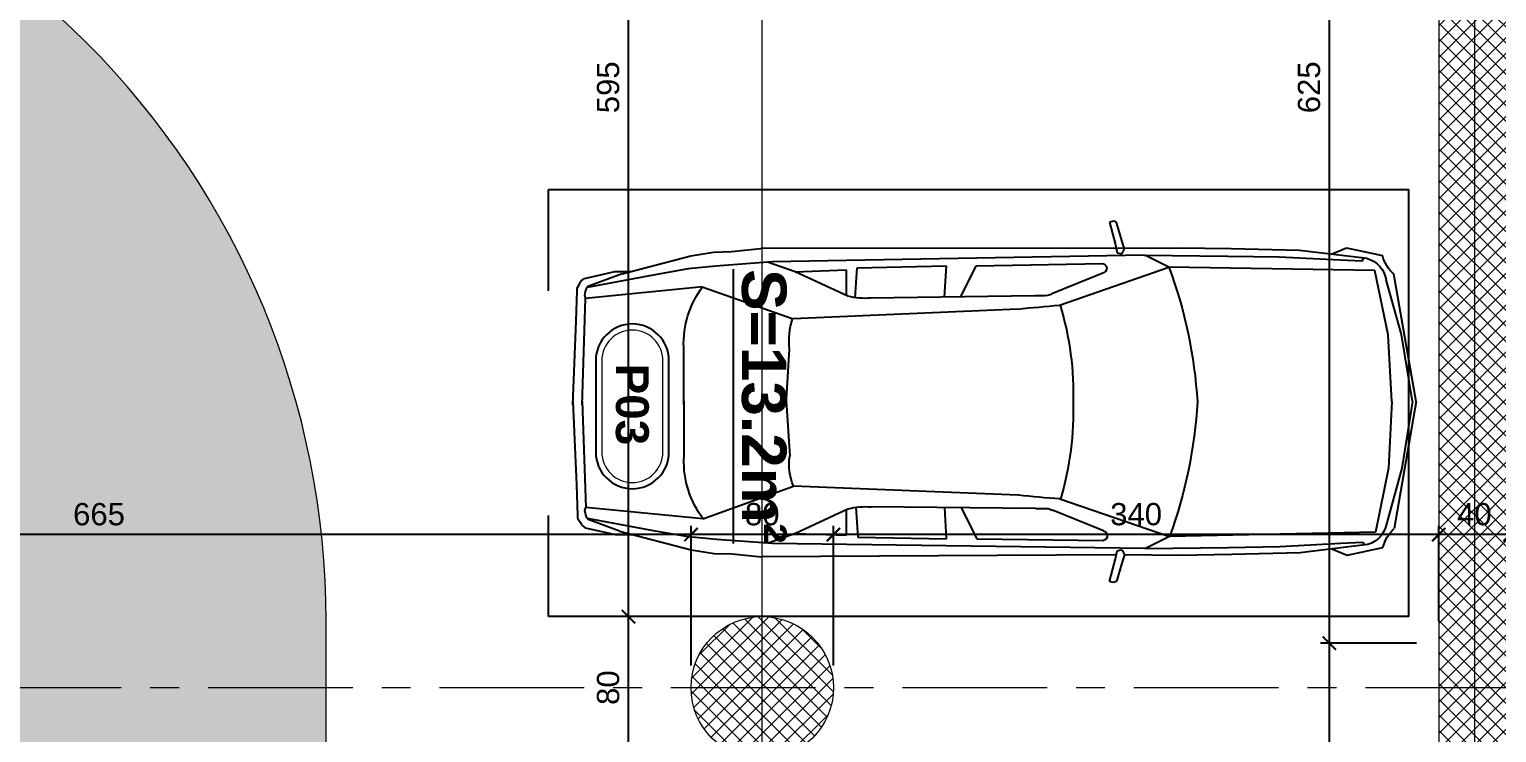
# Model space of a CAD drawing. Header units: centimetres. Extents: x 60496 to 66049, y -55119 to -48212.
# Drawn here: x 64201 to 65025, y -50698 to -50302 of the extents above; entities that cross this region are included whole.
import ezdxf
from ezdxf.enums import TextEntityAlignment as Align

# ---------------------------------------------------------------- set-up
doc = ezdxf.new("R2010")
doc.units = ezdxf.units.CM
doc.header["$LTSCALE"] = 50
doc.header["$MEASUREMENT"] = 0
for name, pattern in [('23486-A01$0${ Chain Double-Dash }', [0]), ('AXES', [2, 1.25, -0.25, 0.25, -0.25]), ('CACHE', [0.375, 0.25, -0.125]), ('CONTINU', [0])]:
    doc.linetypes.add(name, pattern=pattern)
doc.layers.get('0').update_dxf_attribs({"color": 8})
for name, color, linetype in [('AXES', 10, 'AXES'), ('BETON COUPE', 3, 'CONTINU'), ('COTE 50ème', 1, 'Continuous'), ('FINI', 251, 'Continuous'), ('PILIER', 7, 'Continuous'), ('TEXTE', 7, 'Continuous')]:
    doc.layers.add(name, color=color, linetype=linetype)
for name, color, linetype, lineweight in [('BETON HACHURE', 253, 'Continuous', 13), ('EXISTANT COUPE', 251, 'Continuous', 40), ('MACONNERIE COUPE', 7, 'Continuous', 30)]:
    doc.layers.add(name, color=color, linetype=linetype, lineweight=lineweight)
doc.layers.add('HORS GEL', color=7, linetype='CACHE', lineweight=15, true_color=0x00661a)
doc.layers.add('New_2D Drafting - General_Pen_No__4', color=252, linetype='Continuous', lineweight=13, true_color=0x696969)
doc.styles.add('BRMNAMES', font='swisseb.ttf', dxfattribs={"height": 20})
doc.styles.add('RS_TEXT_1.50', font='arial.ttf', dxfattribs={"height": 12.5})
doc.styles.add('RS_TXT_50', font='arial.ttf', dxfattribs={"height": 12.5})
doc.dimstyles.new('RS_50CM_LINEAIRE', dxfattribs={"dimscale": 5, "dimtxt": 12.5, "dimasz": 1.5, "dimexe": 1, "dimexo": 2.5, "dimgap": 1, "dimtad": 1, "dimdec": 1, "dimrnd": 0.5, "dimdsep": 46, "dimtxsty": 'RS_TXT_50', "dimblk1": 'ARCHTICK', "dimblk2": 'ARCHTICK', "dimsah": 1, "dimcen": 2.5, "dimdle": 1, "dimclrt": 4, "dimadec": 0, "dimazin": 2, "dimtfac": 1, "dimtdec": 1, "dimtix": 1, "dimtmove": 2, "dimatfit": 3, "dimfxl": 1, "dimtolj": 1, "dimtzin": 0, "dimarcsym": 0})

# ---------------------------------------------------------------- blocks, each defined once
blk = doc.blocks.new('A$Ce9568e5d')
at = {"layer": 'AXES', "lineweight": 5, "ltscale": 1.3}
blk.add_line((3195, 190), (-1985, 190), dxfattribs=at)
at = {"layer": 'HORS GEL', "linetype": '23486-A01$0${ Chain Double-Dash }', "ltscale": 1.2}
for p, q in [((1995, -1175), (1995, 1580)), ((2395, 1580), (2395, -4150))]:
    blk.add_line(p, q, dxfattribs=at)
blk = doc.blocks.new('_ArchTick')
at = {"color": 0, "linetype": 'ByBlock', "const_width": 0.15}
blk.add_lwpolyline([(-0.5, -0.5), (0.5, 0.5)], dxfattribs=at)
blk = doc.blocks.new('*D1334')
at = {"layer": 'COTE 50ème', "color": 0, "lineweight": -2, "ltscale": 0.5, "transparency": 16777216}
for p, q in [((64600.45, -50632.36), (64532.82, -50632.36)), ((64537.82, -50717.26), (64537.82, -50627.36)), ((64597.6, -50712.26), (64532.82, -50712.26))]:
    blk.add_line(p, q, dxfattribs=at)
at = {"layer": 'Defpoints', "color": 0, "ltscale": 0.5, "transparency": 16777216}
for p in [(64537.82, -50632.36), (64612.95, -50632.36), (64610.1, -50712.26)]:
    blk.add_point(p, dxfattribs=at)
at = {"layer": 'COTE 50ème', "color": 0, "lineweight": -2, "ltscale": 0.5, "transparency": 16777216, "xscale": 7.5, "yscale": 7.5, "zscale": 7.5}
for p, rotation in [((64537.82, -50632.36), 90), ((64537.82, -50712.26), 270)]:
    blk.add_blockref('_ArchTick', p, dxfattribs=dict(at, rotation=rotation))
at = {"layer": 'COTE 50ème', "color": 4, "ltscale": 0.5, "transparency": 16777216, "insert": (64526.44, -50672.31), "char_height": 12.5, "attachment_point": 5, "rotation": 90, "style": 'RS_TXT_50'}
blk.add_mtext('\\A1;80', dxfattribs=at)
blk = doc.blocks.new('*D1335')
at = {"layer": 'COTE 50ème', "color": 0, "lineweight": -2, "ltscale": 0.5, "transparency": 16777216}
for p, q in [((64537.82, -50637.36), (64537.82, -50032.36)), ((64600.45, -50037.36), (64532.82, -50037.36)), ((64600.45, -50632.36), (64532.82, -50632.36))]:
    blk.add_line(p, q, dxfattribs=at)
at = {"layer": 'Defpoints', "color": 0, "ltscale": 0.5, "transparency": 16777216}
for p in [(64537.82, -50037.36), (64612.95, -50037.36), (64612.95, -50632.36)]:
    blk.add_point(p, dxfattribs=at)
at = {"layer": 'COTE 50ème', "color": 0, "lineweight": -2, "ltscale": 0.5, "transparency": 16777216, "xscale": 7.5, "yscale": 7.5, "zscale": 7.5}
for p, rotation in [((64537.82, -50037.36), 90), ((64537.82, -50632.36), 270)]:
    blk.add_blockref('_ArchTick', p, dxfattribs=dict(at, rotation=rotation))
at = {"layer": 'COTE 50ème', "color": 4, "ltscale": 0.5, "transparency": 16777216, "insert": (64526.44, -50334.86), "char_height": 12.5, "attachment_point": 5, "rotation": 90, "style": 'RS_TXT_50'}
blk.add_mtext('\\A1;595', dxfattribs=at)
blk = doc.blocks.new('*D1348')
at = {"layer": 'COTE 50ème', "color": 0, "lineweight": -2, "ltscale": 0.5, "transparency": 16777216}
for p, q in [((64931.5, -51317.36), (64931.5, -50642.36)), ((64980.45, -50647.36), (64926.5, -50647.36)), ((64980.45, -51312.36), (64926.5, -51312.36))]:
    blk.add_line(p, q, dxfattribs=at)
at = {"layer": 'Defpoints', "color": 0, "ltscale": 0.5, "transparency": 16777216}
for p in [(64931.5, -50647.36), (64992.95, -50647.36), (64992.95, -51312.36)]:
    blk.add_point(p, dxfattribs=at)
at = {"layer": 'COTE 50ème', "color": 0, "lineweight": -2, "ltscale": 0.5, "transparency": 16777216, "xscale": 7.5, "yscale": 7.5, "zscale": 7.5}
for p, rotation in [((64931.5, -50647.36), 90), ((64931.5, -51312.36), 270)]:
    blk.add_blockref('_ArchTick', p, dxfattribs=dict(at, rotation=rotation))
at = {"layer": 'COTE 50ème', "color": 4, "ltscale": 0.5, "transparency": 16777216, "insert": (64920.12, -50979.86), "char_height": 12.5, "attachment_point": 5, "rotation": 90, "style": 'RS_TXT_50'}
blk.add_mtext('\\A1;665', dxfattribs=at)
blk = doc.blocks.new('*D1349')
at = {"layer": 'COTE 50ème', "color": 0, "lineweight": -2, "ltscale": 0.5, "transparency": 16777216}
for p, q in [((64931.5, -50652.36), (64931.5, -50017.36)), ((64980.45, -50022.36), (64926.5, -50022.36)), ((64980.45, -50647.36), (64926.5, -50647.36))]:
    blk.add_line(p, q, dxfattribs=at)
at = {"layer": 'Defpoints', "color": 0, "ltscale": 0.5, "transparency": 16777216}
for p in [(64931.5, -50022.36), (64992.95, -50022.36), (64992.95, -50647.36)]:
    blk.add_point(p, dxfattribs=at)
at = {"layer": 'COTE 50ème', "color": 0, "lineweight": -2, "ltscale": 0.5, "transparency": 16777216, "xscale": 7.5, "yscale": 7.5, "zscale": 7.5}
for p, rotation in [((64931.5, -50022.36), 90), ((64931.5, -50647.36), 270)]:
    blk.add_blockref('_ArchTick', p, dxfattribs=dict(at, rotation=rotation))
at = {"layer": 'COTE 50ème', "color": 4, "ltscale": 0.5, "transparency": 16777216, "insert": (64920.12, -50334.86), "char_height": 12.5, "attachment_point": 5, "rotation": 90, "style": 'RS_TXT_50'}
blk.add_mtext('\\A1;625', dxfattribs=at)
blk = doc.blocks.new('*D1232')
at = {"layer": 'COTE 50ème', "color": 0, "lineweight": -2, "ltscale": 0.5, "transparency": 16777216}
for p, q in [((64992.95, -50634.86), (64992.95, -50581.27)), ((65032.95, -50634.86), (65032.95, -50581.27)), ((65037.95, -50586.27), (64987.95, -50586.27))]:
    blk.add_line(p, q, dxfattribs=at)
at = {"layer": 'Defpoints', "color": 0, "ltscale": 0.5, "transparency": 16777216}
for p in [(64992.95, -50586.27), (64992.95, -50647.36), (65032.95, -50647.36)]:
    blk.add_point(p, dxfattribs=at)
at = {"layer": 'COTE 50ème', "color": 0, "lineweight": -2, "ltscale": 0.5, "transparency": 16777216, "xscale": 7.5, "yscale": 7.5, "zscale": 7.5, "rotation": 180}
blk.add_blockref('_ArchTick', (64992.95, -50586.27), dxfattribs=at)
at = {"layer": 'COTE 50ème', "color": 0, "lineweight": -2, "ltscale": 0.5, "transparency": 16777216, "xscale": 7.5, "yscale": 7.5, "zscale": 7.5}
blk.add_blockref('_ArchTick', (65032.95, -50586.27), dxfattribs=at)
at = {"layer": 'COTE 50ème', "color": 4, "ltscale": 0.5, "transparency": 16777216, "insert": (65012.95, -50574.89), "char_height": 12.5, "attachment_point": 5, "style": 'RS_TXT_50'}
blk.add_mtext('\\A1;40', dxfattribs=at)
blk = doc.blocks.new('*D1233')
at = {"layer": 'COTE 50ème', "color": 0, "lineweight": -2, "ltscale": 0.5, "transparency": 16777216}
for p, q in [((64652.95, -50659.86), (64652.95, -50581.27)), ((64992.95, -50634.86), (64992.95, -50581.27)), ((64997.95, -50586.27), (64647.95, -50586.27))]:
    blk.add_line(p, q, dxfattribs=at)
at = {"layer": 'Defpoints', "color": 0, "ltscale": 0.5, "transparency": 16777216}
for p in [(64652.95, -50586.27), (64992.95, -50647.36), (64652.95, -50672.36)]:
    blk.add_point(p, dxfattribs=at)
at = {"layer": 'COTE 50ème', "color": 0, "lineweight": -2, "ltscale": 0.5, "transparency": 16777216, "xscale": 7.5, "yscale": 7.5, "zscale": 7.5, "rotation": 180}
blk.add_blockref('_ArchTick', (64652.95, -50586.27), dxfattribs=at)
at = {"layer": 'COTE 50ème', "color": 0, "lineweight": -2, "ltscale": 0.5, "transparency": 16777216, "xscale": 7.5, "yscale": 7.5, "zscale": 7.5}
blk.add_blockref('_ArchTick', (64992.95, -50586.27), dxfattribs=at)
at = {"layer": 'COTE 50ème', "color": 4, "ltscale": 0.5, "transparency": 16777216, "insert": (64822.95, -50574.88), "char_height": 12.5, "attachment_point": 5, "style": 'RS_TXT_50'}
blk.add_mtext('\\A1;340', dxfattribs=at)
blk = doc.blocks.new('*D1234')
at = {"layer": 'COTE 50ème', "color": 0, "lineweight": -2, "ltscale": 0.5, "transparency": 16777216}
for p, q in [((64572.95, -50659.86), (64572.95, -50581.27)), ((64652.95, -50659.86), (64652.95, -50581.27)), ((64657.95, -50586.27), (64567.95, -50586.27))]:
    blk.add_line(p, q, dxfattribs=at)
at = {"layer": 'Defpoints', "color": 0, "ltscale": 0.5, "transparency": 16777216}
for p in [(64572.95, -50586.27), (64572.95, -50672.36), (64652.95, -50672.36)]:
    blk.add_point(p, dxfattribs=at)
at = {"layer": 'COTE 50ème', "color": 0, "lineweight": -2, "ltscale": 0.5, "transparency": 16777216, "xscale": 7.5, "yscale": 7.5, "zscale": 7.5, "rotation": 180}
blk.add_blockref('_ArchTick', (64572.95, -50586.27), dxfattribs=at)
at = {"layer": 'COTE 50ème', "color": 0, "lineweight": -2, "ltscale": 0.5, "transparency": 16777216, "xscale": 7.5, "yscale": 7.5, "zscale": 7.5}
blk.add_blockref('_ArchTick', (64652.95, -50586.27), dxfattribs=at)
at = {"layer": 'COTE 50ème', "color": 4, "ltscale": 0.5, "transparency": 16777216, "insert": (64612.95, -50574.89), "char_height": 12.5, "attachment_point": 5, "style": 'RS_TXT_50'}
blk.add_mtext('\\A1;80', dxfattribs=at)
blk = doc.blocks.new('*D1235')
at = {"layer": 'COTE 50ème', "color": 0, "lineweight": -2, "ltscale": 0.5, "transparency": 16777216}
for p, q in [((63907.95, -50659.86), (63907.95, -50581.27)), ((64572.95, -50659.86), (64572.95, -50581.27)), ((64577.95, -50586.27), (63902.95, -50586.27))]:
    blk.add_line(p, q, dxfattribs=at)
at = {"layer": 'Defpoints', "color": 0, "ltscale": 0.5, "transparency": 16777216}
for p in [(63907.95, -50586.27), (63907.95, -50672.36), (64572.95, -50672.36)]:
    blk.add_point(p, dxfattribs=at)
at = {"layer": 'COTE 50ème', "color": 0, "lineweight": -2, "ltscale": 0.5, "transparency": 16777216, "xscale": 7.5, "yscale": 7.5, "zscale": 7.5, "rotation": 180}
blk.add_blockref('_ArchTick', (63907.95, -50586.27), dxfattribs=at)
at = {"layer": 'COTE 50ème', "color": 0, "lineweight": -2, "ltscale": 0.5, "transparency": 16777216, "xscale": 7.5, "yscale": 7.5, "zscale": 7.5}
blk.add_blockref('_ArchTick', (64572.95, -50586.27), dxfattribs=at)
at = {"layer": 'COTE 50ème', "color": 4, "ltscale": 0.5, "transparency": 16777216, "insert": (64240.45, -50574.89), "char_height": 12.5, "attachment_point": 5, "style": 'RS_TXT_50'}
blk.add_mtext('\\A1;665', dxfattribs=at)
blk = doc.blocks.new('PILIER')
at = {"color": 252}
blk.add_lwpolyline([(1.563, 1.2), (-1.437, 1.2, 1), (-1.437, -1.2), (1.563, -1.2, 1), (1.563, 1.2, -1)], format="xyb", dxfattribs=at)
at = {"color": 10, "lineweight": 20}
blk.add_lwpolyline([(1.563, 1), (-1.437, 1, 1), (-1.437, -1), (1.563, -1, 1)], format="xyb", close=True, dxfattribs=at)
at = {"color": 7, "style": 'BRMNAMES'}
blk.add_attdef('PILIER_TEXTE', text='', height=1.076, dxfattribs=at).set_placement((0, 0), align=Align.MIDDLE_CENTER)

msp = doc.modelspace()

# ---------------------------------------------------------------- hatches: boundary and pattern name
at = {"layer": 'BETON HACHURE', "transparency": 33554585}
h = msp.add_hatch(dxfattribs=at)
h.set_pattern_fill('ANSI37', color=256, scale=50, angle=270, style=0)
h.set_pattern_definition([(315, (-1160.4855, 19655.393), (4.4194174, 4.4194174), []), (45, (-1160.4855, 19655.393), (-4.4194174, 4.4194174), [])])
h.paths.add_polyline_path([(62772.95, -51847.22), (62797.95, -51847.22), (62797.95, -52172.22), (62772.95, -52172.22)], flags=0)
h.paths.add_polyline_path([(62772.95, -51847.22), (62797.95, -51847.22), (62797.95, -52172.22), (62772.95, -52172.22)], flags=0)
h.paths.add_polyline_path([(64952.95, -51987.36), (64952.95, -52037.36), (65032.95, -52037.36), (65032.95, -51987.36)], flags=0)
h.paths.add_polyline_path([(64572.95, -51987.36), (64572.95, -52037.36), (64652.95, -52037.36), (64652.95, -51987.36)], flags=0)
edge = h.paths.add_edge_path(flags=0)
edge.add_arc((64612.95, -50672.36), 40, 0, 360)
edge = h.paths.add_edge_path(flags=0)
edge.add_arc((64612.95, -49997.36), 40, 0, 360)
edge = h.paths.add_edge_path(flags=0)
edge.add_arc((64612.95, -51272.36), 40, 0, 360)
h.paths.add_polyline_path([(65692.87, -49527.22), (61269.11, -49527.22), (60879.82, -54263.92), (65445.45, -54713.51), (65692.87, -54713.51)])
edge = h.paths.add_edge_path(flags=0)
edge.add_arc((64612.95, -51272.36), 40, 0, 360)
h.paths.add_polyline_path([(63397.95, -49552.22), (63397.95, -49972.36), (63422.95, -49972.36), (63422.95, -49552.22), (64992.96, -49552.22), (64992.95, -51312.36), (65032.95, -51312.36), (65032.95, -49552.22), (65667.87, -49552.22), (65667.87, -53452.22), (65032.95, -53452.22), (65032.95, -52057.36), (64992.95, -52057.36), (64992.95, -53477.22), (65667.87, -53477.22), (65667.87, -54685.93), (65459.18, -54688.51), (64660.45, -54610.07), (64660.45, -54122.36), (64635.45, -54122.36), (64635.45, -54607.62), (63330.45, -54479.46), (63330.45, -54122.36), (63305.45, -54122.36), (63305.45, -54477.01), (62117.95, -54360.39), (62117.95, -54122.36), (62067.95, -54122.36), (62067.95, -54355.48), (60906.75, -54241.45), (61082.14, -52107.36), (61287.95, -52107.36), (61287.95, -52057.36), (61086.25, -52057.36), (61088.1, -52037.36), (61287.95, -52037.36), (61287.95, -51987.36), (61092.01, -51987.36), (61148.71, -51297.36), (61287.95, -51297.36), (61287.95, -51247.36), (61152.82, -51247.36), (61198.03, -50697.36), (61287.95, -50697.36), (61287.95, -50647.36), (61202.13, -50647.36), (61292.14, -49552.22), (62070.45, -49552.22), (62070.45, -49972.36), (62095.45, -49972.36), (62095.45, -49552.22)], flags=16)
h.paths.add_polyline_path([(64572.95, -51232.36), (64572.95, -51312.36), (64652.95, -51312.36), (64652.95, -51232.36)], flags=0)
at = {"layer": 'New_2D Drafting - General_Pen_No__4', "linetype": 'Continuous', "lineweight": 0, "true_color": 0xc7c8ca, "transparency": 33554546}
h = msp.add_hatch(color=9, dxfattribs=at)
edge = h.paths.add_edge_path()
edge.add_line((64367.95, -51124.86), (64367.95, -50634.86))
edge.add_arc((63907.95, -50634.86), 460, 0, 90)
edge.add_line((63907.95, -50174.86), (62122.95, -50174.86))
edge.add_arc((62122.95, -50634.86), 460, 90, 180)
edge.add_line((61662.95, -50634.86), (61662.95, -53323.54))
edge.add_arc((62122.95, -53323.54), 460, 180, 266.91954)
edge.add_line((62098.23, -53782.88), (64199.36, -53895.95))
edge.add_line((64199.36, -53895.95), (64906.1, -53933.99))
edge.add_arc((64899.76, -54067.76), 133.92, 4.03594, 87.28895, ccw=False)
edge.add_line((65033.35, -54058.33), (65587.47, -54035.81))
edge.add_arc((64922.41, -54349.93), 735.52, 25.28163, 89.98749)
edge.add_line((64922.57, -53614.41), (64699.15, -53602.39))
edge.add_arc((64717.95, -53252.89), 350, 180, 266.91954, ccw=False)
edge.add_line((64367.95, -53252.89), (64367.95, -52144.86))
edge.add_arc((64717.95, -52144.86), 350, 90, 180, ccw=False)
edge.add_line((64717.95, -51794.86), (64722.95, -51794.86))
edge.add_arc((64722.95, -52144.86), 350, 6.15064, 90, ccw=False)
edge.add_line((65070.94, -52107.36), (65667.87, -52107.36))
edge.add_line((65667.87, -52107.36), (65667.87, -49527.22))
edge.add_line((65667.87, -49527.22), (65072.95, -49527.22))
edge.add_line((65072.95, -49527.22), (65072.95, -51124.86))
edge.add_arc((64722.95, -51124.86), 350, -90, 0, ccw=False)
edge.add_line((64722.95, -51474.86), (64717.95, -51474.86))
edge.add_arc((64717.95, -51124.86), 350, 180, 270, ccw=False)
edge = h.paths.add_edge_path(flags=16)
edge.add_arc((63697.95, -53198), 350, -93.08046, 0, ccw=False)
edge.add_line((63679.15, -53547.49), (62314.15, -53474.03))
edge.add_arc((62332.95, -53124.54), 350, 180, 266.91954, ccw=False)
edge.add_line((61982.95, -53124.54), (61982.95, -50844.86))
edge.add_arc((62332.95, -50844.86), 350, 90, 180, ccw=False)
edge.add_line((62332.95, -50494.86), (63697.95, -50494.86))
edge.add_arc((63697.95, -50844.86), 350, 0, 90, ccw=False)
edge.add_line((64047.95, -50844.86), (64047.95, -53198))

# ---------------------------------------------------------------- linework, layer by layer
at = {"layer": 'BETON COUPE', "lineweight": 5}
msp.add_lwpolyline([(61287.95, -51297.36), (61287.95, -51247.36), (61152.82, -51247.36), (61198.03, -50697.36), (61287.95, -50697.36), (61287.95, -50647.36), (61202.13, -50647.36), (61292.14, -49552.22), (62070.45, -49552.22), (62070.45, -49972.36), (62095.45, -49972.36), (62095.45, -49552.22), (63397.95, -49552.22), (63397.95, -49972.36), (63422.95, -49972.36), (63422.95, -49552.22), (64992.96, -49552.22), (64992.95, -51312.36)], dxfattribs=at)
at = {"layer": 'BETON COUPE', "lineweight": 5, "ltscale": 0.5}
msp.add_circle((64612.95, -50672.36), 40, dxfattribs=at)
at = {"layer": 'EXISTANT COUPE', "lineweight": 5}
msp.add_lwpolyline([(64717.95, -51474.86, -0.414214), (64367.95, -51124.86), (64367.95, -51124.86), (64367.95, -50634.86, 0.414214), (63907.95, -50174.86), (62122.95, -50174.86, 0.414214), (61662.95, -50634.86), (61662.95, -53323.54, 0.398553)], format="xyb", dxfattribs=at)
at = {"layer": 'FINI'}
for p, q in [((64492.95, -50449.2), (64492.95, -50392.36)), ((64492.95, -50392.36), (64976.11, -50392.36)), ((64976.11, -50632.36), (64976.11, -50392.36)), ((64808.06, -50410.57), (64811.4, -50423.34)), ((64810.34, -50410.09), (64808.08, -50410.68)), ((64811.71, -50410.53), (64810.34, -50410.09)), ((64812.18, -50411.44), (64811.71, -50410.53)), ((64813.13, -50414.63), (64812.18, -50411.44)), ((64815.5, -50422.83), (64813.13, -50414.63)), ((64572.76, -50429.67), (64585.59, -50427.52)), ((64585.59, -50427.52), (64595.65, -50427.17)), ((64595.65, -50427.17), (64612.13, -50425.52)), ((64846.7, -50425.33), (64612.13, -50425.52)), ((64827.45, -50429.23), (64618.45, -50432.91)), ((64811.89, -50425.66), (64811.38, -50425.66)), ((64811.4, -50423.34), (64812.36, -50427.9)), ((64812.36, -50427.9), (64814.19, -50428.34)), ((64814.19, -50428.34), (64815.11, -50428.33)), ((64815.11, -50428.33), (64816.45, -50425.57)), ((64816.45, -50425.57), (64815.5, -50422.83)), ((64827.45, -50429.23), (64874.54, -50429.75)), ((64841.39, -50435.98), (64827.83, -50429.24)), ((64876.41, -50425.65), (64846.7, -50425.33)), ((64914.81, -50426.52), (64876.41, -50425.65)), ((64952.71, -50431.05), (64914.81, -50426.52)), ((64932.48, -50428.63), (64941.09, -50425.17)), ((64941.09, -50425.17), (64961.25, -50429.37)), ((64534.24, -50439.77), (64572.76, -50429.67)), ((64571.31, -50436.97), (64551.61, -50440.41)), ((64586.87, -50435.31), (64571.31, -50436.97)), ((64618.45, -50432.91), (64586.87, -50435.31)), ((64631.36, -50438.54), (64615.94, -50433.1)), ((64631.36, -50438.54), (64660, -50437.42)), ((64660, -50437.42), (64660.03, -50451.65)), ((64665.2, -50453.12), (64666.36, -50436.35)), ((64666.36, -50436.35), (64716.22, -50435.18)), ((64716.22, -50435.18), (64715.22, -50452.74)), ((64724.5, -50452.62), (64733.19, -50435.15)), ((64733.19, -50435.15), (64804.26, -50433.94)), ((64779.91, -50457.33), (64841.39, -50435.98)), ((64957.03, -50437.87), (64841.39, -50435.98)), ((64874.54, -50429.75), (64903.34, -50430.06)), ((64903.34, -50430.06), (64937.62, -50431.8)), ((64937.62, -50431.8), (64949.96, -50432.39)), ((64949.96, -50432.39), (64950.76, -50430.82)), ((64509.01, -50447.72), (64510.4, -50445.45)), ((64510.4, -50445.45), (64511.34, -50443.63)), ((64511.34, -50443.63), (64513.18, -50442.28)), ((64513.18, -50442.28), (64530.14, -50438.35)), ((64551.61, -50440.41), (64514.6, -50447.4)), ((64534.24, -50439.77), (64514.96, -50446.87)), ((64530.14, -50438.35), (64539.27, -50438.45)), ((64661.09, -50452.27), (64631.36, -50438.54)), ((64804.27, -50439.24), (64775.65, -50450.97)), ((64964.53, -50473.92), (64957.03, -50437.87)), ((64971.95, -50473.9), (64963.4, -50443.16)), ((64980.21, -50511.38), (64967.64, -50439.97)), ((64508.36, -50466.38), (64508.99, -50449.09)), ((64508.99, -50449.09), (64509.01, -50447.72)), ((64511.83, -50513.33), (64513.64, -50453.63)), ((64513.56, -50449.6), (64513.08, -50451.88)), ((64513.08, -50451.88), (64513.64, -50453.63)), ((64514.03, -50448.23), (64513.56, -50449.6)), ((64579.41, -50446.92), (64513.64, -50453.63)), ((64514.96, -50446.87), (64514.03, -50448.23)), ((64579.27, -50446.93), (64630.35, -50465.06)), ((64766.11, -50452.05), (64673.82, -50453.3)), ((64756.58, -50459.5), (64630.35, -50465.06)), ((64506.54, -50513.34), (64508.36, -50466.38)), ((64966.63, -50511.41), (64964.53, -50473.92)), ((64978.11, -50511.39), (64971.95, -50473.9)), ((64568.92, -50513.21), (64568.86, -50481.1)), ((64626.44, -50513.11), (64628.26, -50482.04)), ((64506.53, -50511.38), (64508.55, -50558.34)), ((64511.83, -50511.37), (64513.88, -50571.06)), ((64568.92, -50511.25), (64568.98, -50543.36)), ((64626.44, -50511.12), (64628.39, -50542.18)), ((64966.63, -50511.41), (64964.68, -50548.91)), ((64980.21, -50511.38), (64967.94, -50582.85)), ((64978.11, -50511.39), (64972.11, -50548.9)), ((64964.68, -50548.91), (64957.33, -50584.99)), ((64972.11, -50548.9), (64963.69, -50579.68)), ((64508.55, -50558.34), (64509.25, -50575.62)), ((64579.54, -50577.49), (64630.54, -50559.15)), ((64756.79, -50564.19), (64630.54, -50559.15)), ((64780.14, -50566.27), (64841.71, -50587.36)), ((64492.95, -50632.36), (64492.95, -50575.52)), ((64509.25, -50575.62), (64509.27, -50576.99)), ((64509.27, -50576.99), (64510.68, -50579.26)), ((64513.33, -50572.82), (64513.88, -50571.06)), ((64513.82, -50575.09), (64513.33, -50572.82)), ((64514.3, -50576.46), (64513.82, -50575.09)), ((64579.68, -50577.5), (64513.88, -50571.06)), ((64515.23, -50577.82), (64514.3, -50576.46)), ((64551.91, -50584.13), (64514.87, -50577.29)), ((64532.71, -50584.41), (64515.23, -50577.82)), ((64661.33, -50571.82), (64631.66, -50585.67)), ((64660.3, -50586.67), (64660.27, -50572.31)), ((64665.44, -50570.95), (64666.67, -50587.72)), ((64766.36, -50571.6), (64674.06, -50570.73)), ((64716.53, -50588.67), (64715.46, -50571.12)), ((64724.74, -50571.21), (64733.51, -50588.64)), ((64804.57, -50584.25), (64775.91, -50572.64)), ((64510.68, -50579.26), (64511.62, -50581.07)), ((64511.62, -50581.07), (64513.47, -50582.42)), ((64513.47, -50582.42), (64530.45, -50586.28)), ((64532.71, -50584.41), (64573.1, -50594.78)), ((64571.62, -50587.49), (64551.91, -50584.13)), ((64631.66, -50585.67), (64616.27, -50591.17)), ((64631.66, -50585.67), (64660.3, -50586.67)), ((64957.33, -50584.99), (64841.71, -50587.36)), ((64530.45, -50586.28), (64539.44, -50586.14)), ((64587.19, -50589.08), (64571.62, -50587.49)), ((64618.78, -50591.35), (64587.19, -50589.08)), ((64827.79, -50594.16), (64618.78, -50591.35)), ((64666.67, -50587.72), (64716.53, -50588.67)), ((64733.51, -50588.64), (64804.58, -50589.55)), ((64827.79, -50594.16), (64874.88, -50593.46)), ((64841.71, -50587.36), (64828.18, -50594.16)), ((64874.88, -50593.46), (64903.68, -50593.02)), ((64903.68, -50593.02), (64937.95, -50591.14)), ((64953.05, -50591.83), (64915.16, -50596.51)), ((64937.95, -50591.14), (64950.28, -50590.5)), ((64941.45, -50597.76), (64961.59, -50593.47)), ((64950.28, -50590.5), (64951.1, -50592.07)), ((64573.1, -50594.78), (64585.94, -50596.88)), ((64585.94, -50596.88), (64596, -50597.18)), ((64596, -50597.18), (64612.49, -50598.76)), ((64811.38, -50597.61), (64612.49, -50598.76)), ((64808.06, -50612.7), (64811.4, -50599.94)), ((64811.89, -50597.61), (64811.38, -50597.61)), ((64811.4, -50599.94), (64812.36, -50595.37)), ((64812.36, -50595.37), (64814.19, -50594.94)), ((64815.5, -50600.44), (64813.13, -50608.64)), ((64814.19, -50594.94), (64815.11, -50594.95)), ((64815.11, -50594.95), (64816.45, -50597.7)), ((64816.45, -50597.7), (64815.5, -50600.44)), ((64847.05, -50597.99), (64816.45, -50597.66)), ((64876.77, -50597.54), (64847.05, -50597.99)), ((64915.16, -50596.51), (64876.77, -50597.54)), ((64932.82, -50594.33), (64941.45, -50597.76)), ((64813.13, -50608.64), (64812.18, -50611.83)), ((64810.34, -50613.18), (64808.08, -50612.6)), ((64811.71, -50612.74), (64810.34, -50613.18)), ((64812.18, -50611.83), (64811.71, -50612.74)), ((64976.11, -50632.36), (64492.95, -50632.36))]:
    msp.add_line(p, q, dxfattribs=at)
at = {"layer": 'FINI', "extrusion": (0, 0, -1)}
for centre, major_axis, ratio, start_param, end_param in [((64983.24, -50423.34), (22.79, 0.28), 1, 2.33652, 2.886122), ((64803.74, -50436.59), (-2.56, 0.88), 1, 1.435807, 4.182632), ((64654.86, -50519.82), (-30.21, 230.33), 0.871542, 1.314587, 1.649297), ((64948.64, -50445.43), (14.94, 0.38), 1, -1.269219, -0.12741), ((64622.18, -50479.03), (-53.36, 0.57), 1, -0.04965, 0.632628), ((64670.23, -50418.59), (-34.89, 0.83), 1, 4.585523, 4.953624), ((64768.6, -50371.93), (80.15, 0.77), 0.999999, 1.522288, 1.611465), ((64769.87, -50440.29), (-5.81, 10.66), 1, 3.144817, 3.358791), ((64869.55, -51547.7), (-232.64, 1069.03), 1, 0.110836, 0.132256), ((64617.84, -50506.89), (169.78, 1.6), 1, -0.287391, 0.04404), ((64672.19, -50477.69), (44.14, 0.78), 1, 3.06056, 3.452838), ((64617.86, -50517.38), (169.79, 0.75), 1, -0.03434, 0.297091), ((64654.83, -50504.29), (29.26, 230.45), 0.871538, 1.492296, 1.827005), ((64622.32, -50545.22), (-53.36, 0.48), 1, -0.656582, 0.025696), ((64672.33, -50546.35), (44.24, 1.25), 0.85675, 2.830193, 3.284587), ((64865.26, -49475.53), (-1092.99, 48.28), 1, -1.537057, -1.515637), ((64670.62, -50605.46), (34.89, 0.82), 1, 4.466762, 4.834863), ((64769.17, -50651.71), (80.13, 2.06), 1, 4.702988, 4.792166), ((64770.17, -50583.35), (-12.07, 1.35), 1, 1.736829, 1.950804), ((64804.05, -50586.9), (-2.56, 0.88), 1, 1.435807, 4.182632), ((64948.91, -50577.47), (-14.94, 0.38), 1, 3.264527, 4.406336), ((64983.6, -50599.41), (-22.65, 2.55), 1, 0.151456, 0.701058)]:
    msp.add_ellipse(centre, major_axis=major_axis, ratio=ratio, start_param=start_param, end_param=end_param, dxfattribs=at)

# ---------------------------------------------------------------- block references
at = {"layer": 'MACONNERIE COUPE', "lineweight": 5, "ltscale": 0.5}
msp.add_blockref('A$Ce9568e5d', (62617.95, -50862.36), dxfattribs=at)
at = {"layer": 'PILIER', "xscale": 17.145, "yscale": 17.145, "zscale": 17.145, "rotation": 270}
msp.add_blockref('PILIER', (64540, -50513.11), dxfattribs=at).add_auto_attribs({'PILIER_TEXTE': 'P03'})

# ---------------------------------------------------------------- texts
at = {"layer": 'TEXTE', "insert": (64613.86, -50514.19), "char_height": 25, "width": 958.4363, "attachment_point": 5, "rotation": 270, "style": 'RS_TEXT_1.50'}
msp.add_mtext('{\\fArial|b1|i0|c0|p34;\\LS=13.2m²}', dxfattribs=at)

# ---------------------------------------------------------------- dimensions: what is measured, and where the dimension line sits
at = {"layer": 'COTE 50ème', "ltscale": 0.5}
for base, p1, p2, picture, middle in [((64931.5, -50022.36), (64992.95, -50647.36), (64992.95, -50022.36), '*D1349', (64920.12, -50334.86)), ((64537.82, -50037.36), (64612.95, -50632.36), (64612.95, -50037.36), '*D1335', (64526.44, -50334.86)), ((64537.82, -50632.36), (64610.1, -50712.26), (64612.95, -50632.36), '*D1334', (64526.44, -50672.31)), ((64931.5, -50647.36), (64992.95, -51312.36), (64992.95, -50647.36), '*D1348', (64920.12, -50979.86))]:
    dim = msp.add_linear_dim(base=base, p1=p1, p2=p2, angle=90, dimstyle='RS_50CM_LINEAIRE', dxfattribs=at)
    dim.commit()
    dim.dimension.update_dxf_attribs({"geometry": picture, "text_midpoint": middle})
for base, p1, p2, picture, middle in [((63907.95, -50586.27), (64572.95, -50672.36), (63907.95, -50672.36), '*D1235', (64240.45, -50574.89)), ((64572.95, -50586.27), (64652.95, -50672.36), (64572.95, -50672.36), '*D1234', (64612.95, -50574.89)), ((64652.95, -50586.27), (64992.95, -50647.36), (64652.95, -50672.36), '*D1233', (64822.95, -50574.88)), ((64992.95, -50586.27), (65032.95, -50647.36), (64992.95, -50647.36), '*D1232', (65012.95, -50574.89))]:
    dim = msp.add_linear_dim(base=base, p1=p1, p2=p2, dimstyle='RS_50CM_LINEAIRE', dxfattribs=at)
    dim.commit()
    dim.dimension.update_dxf_attribs({"geometry": picture, "text_midpoint": middle})

doc.saveas('drawing.dxf')
